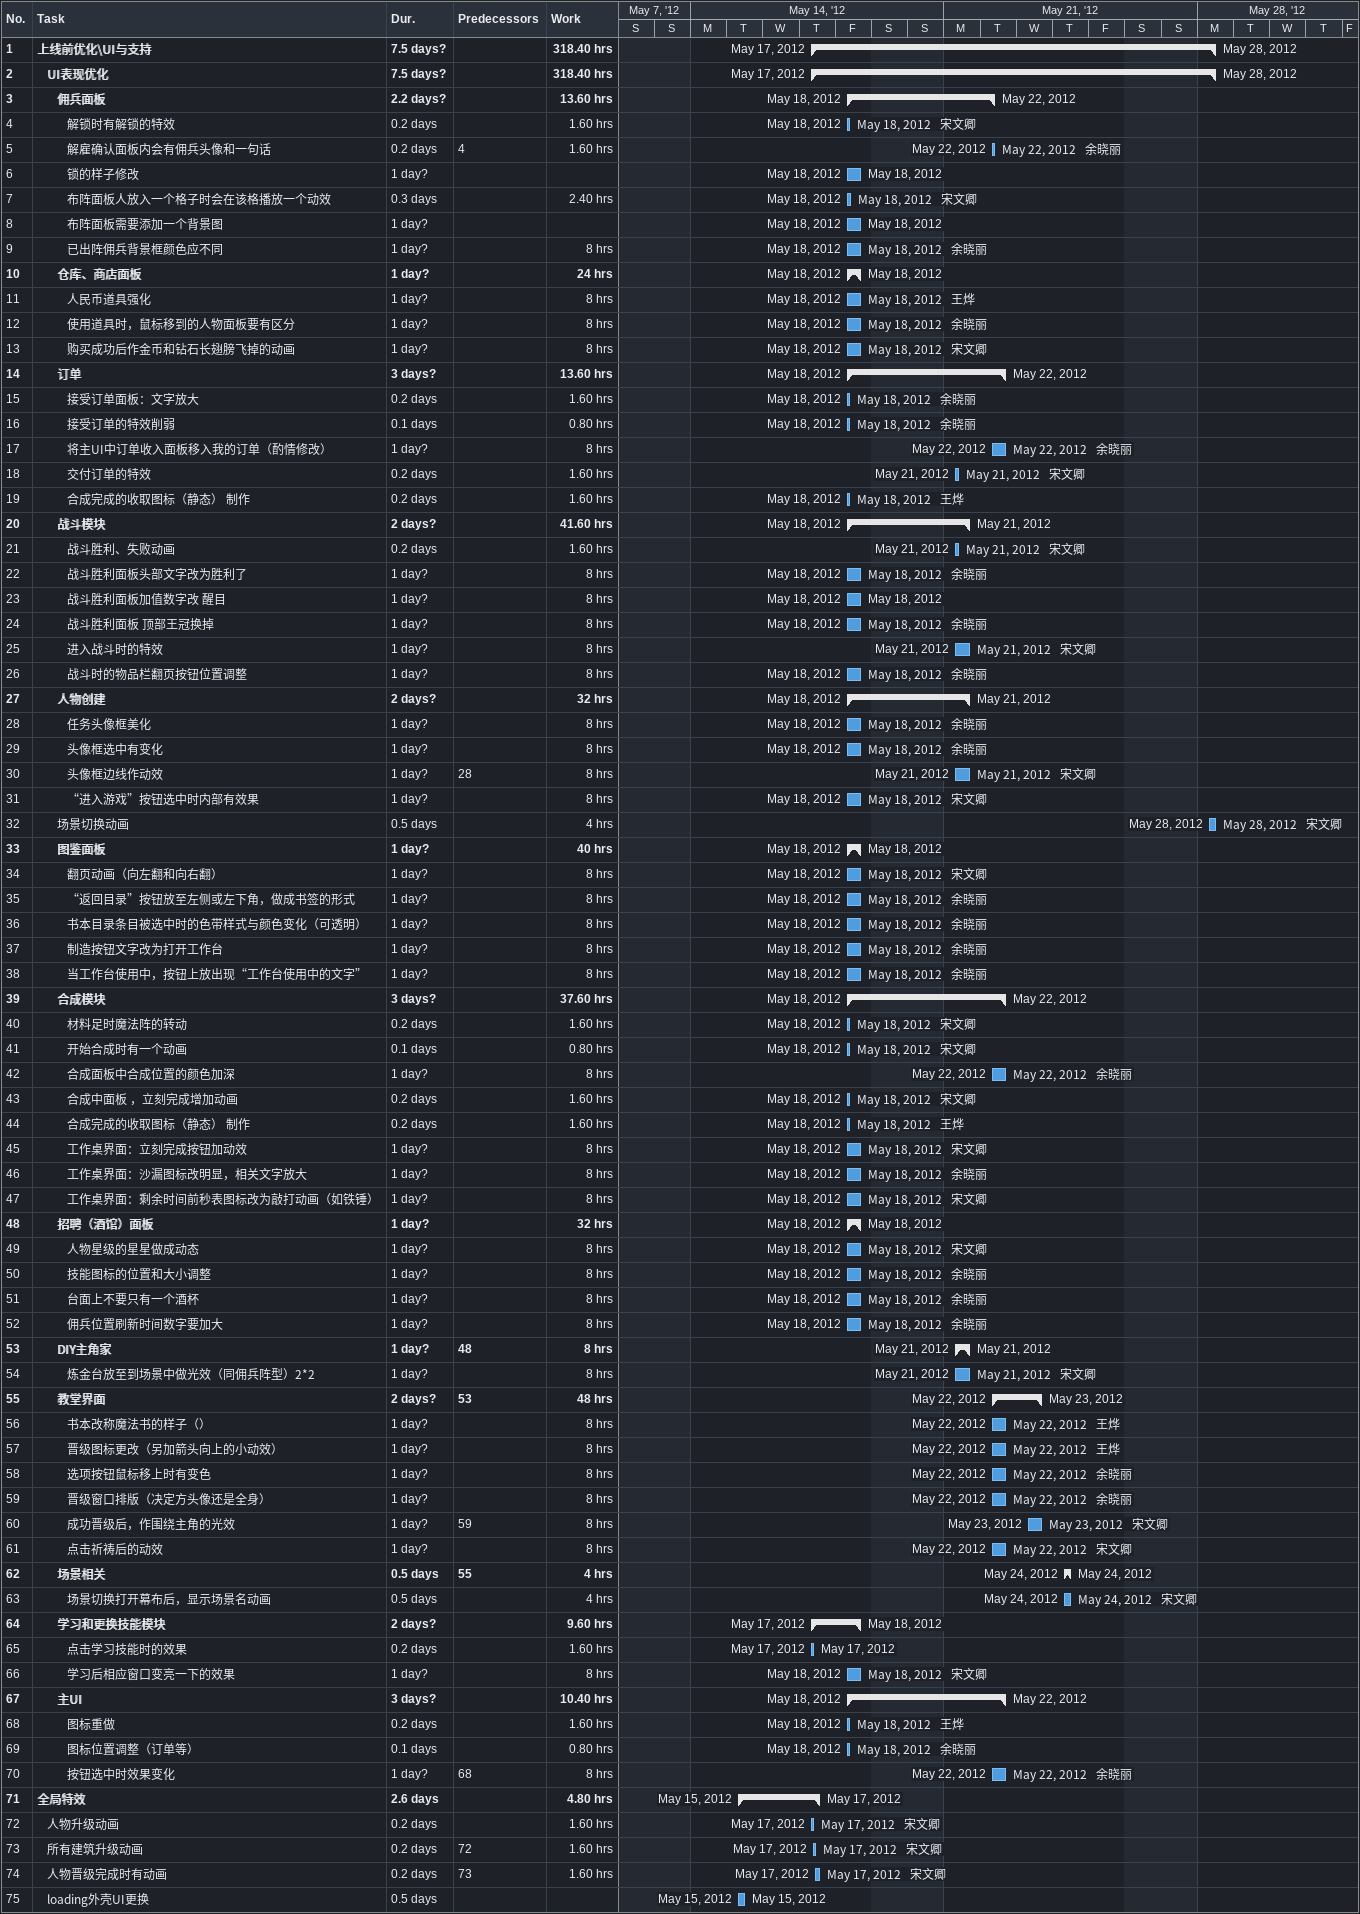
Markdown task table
| ID | Level | Task | Duration | Start | Finish | Predecessors | Resources | Work (h) |
|---|---|---|---|---|---|---|---|---|
| 1 | 1 | **上线前优化\UI与支持** | 7.5d? | 2012-05-17 | 2012-05-28 |  |  | 318.40 |
| 2 | 2 | **UI表现优化** | 7.5d? | 2012-05-17 | 2012-05-28 |  |  | 318.40 |
| 3 | 3 | **佣兵面板** | 2.2d? | 2012-05-18 | 2012-05-22 |  |  | 13.60 |
| 4 | 4 | 解锁时有解锁的特效 | 0.2d | 2012-05-18 | 2012-05-18 |  | 宋文卿 | 1.60 |
| 5 | 4 | 解雇确认面板内会有佣兵头像和一句话 | 0.2d | 2012-05-22 | 2012-05-22 | 4 | 余晓丽 | 1.60 |
| 6 | 4 | 锁的样子修改 | 1d? | 2012-05-18 | 2012-05-18 |  |  |  |
| 7 | 4 | 布阵面板人放入一个格子时会在该格播放一个动效 | 0.3d | 2012-05-18 | 2012-05-18 |  | 宋文卿 | 2.40 |
| 8 | 4 | 布阵面板需要添加一个背景图 | 1d? | 2012-05-18 | 2012-05-18 |  |  |  |
| 9 | 4 | 已出阵佣兵背景框颜色应不同 | 1d? | 2012-05-18 | 2012-05-18 |  | 余晓丽 | 8 |
| 10 | 3 | **仓库、商店面板** | 1d? | 2012-05-18 | 2012-05-18 |  |  | 24 |
| 11 | 4 | 人民币道具强化 | 1d? | 2012-05-18 | 2012-05-18 |  | 王烨 | 8 |
| 12 | 4 | 使用道具时，鼠标移到的人物面板要有区分 | 1d? | 2012-05-18 | 2012-05-18 |  | 余晓丽 | 8 |
| 13 | 4 | 购买成功后作金币和钻石长翅膀飞掉的动画 | 1d? | 2012-05-18 | 2012-05-18 |  | 宋文卿 | 8 |
| 14 | 3 | **订单** | 3d? | 2012-05-18 | 2012-05-22 |  |  | 13.60 |
| 15 | 4 | 接受订单面板：文字放大 | 0.2d | 2012-05-18 | 2012-05-18 |  | 余晓丽 | 1.60 |
| 16 | 4 | 接受订单的特效削弱 | 0.1d | 2012-05-18 | 2012-05-18 |  | 余晓丽 | 0.80 |
| 17 | 4 | 将主UI中订单收入面板移入我的订单（酌情修改） | 1d? | 2012-05-22 | 2012-05-22 |  | 余晓丽 | 8 |
| 18 | 4 | 交付订单的特效 | 0.2d | 2012-05-21 | 2012-05-21 |  | 宋文卿 | 1.60 |
| 19 | 4 | 合成完成的收取图标（静态） 制作 | 0.2d | 2012-05-18 | 2012-05-18 |  | 王烨 | 1.60 |
| 20 | 3 | **战斗模块** | 2d? | 2012-05-18 | 2012-05-21 |  |  | 41.60 |
| 21 | 4 | 战斗胜利、失败动画 | 0.2d | 2012-05-21 | 2012-05-21 |  | 宋文卿 | 1.60 |
| 22 | 4 | 战斗胜利面板头部文字改为胜利了 | 1d? | 2012-05-18 | 2012-05-18 |  | 余晓丽 | 8 |
| 23 | 4 | 战斗胜利面板加值数字改 醒目 | 1d? | 2012-05-18 | 2012-05-18 |  |  | 8 |
| 24 | 4 | 战斗胜利面板 顶部王冠换掉 | 1d? | 2012-05-18 | 2012-05-18 |  | 余晓丽 | 8 |
| 25 | 4 | 进入战斗时的特效 | 1d? | 2012-05-21 | 2012-05-21 |  | 宋文卿 | 8 |
| 26 | 4 | 战斗时的物品栏翻页按钮位置调整 | 1d? | 2012-05-18 | 2012-05-18 |  | 余晓丽 | 8 |
| 27 | 3 | **人物创建** | 2d? | 2012-05-18 | 2012-05-21 |  |  | 32 |
| 28 | 4 | 任务头像框美化 | 1d? | 2012-05-18 | 2012-05-18 |  | 余晓丽 | 8 |
| 29 | 4 | 头像框选中有变化 | 1d? | 2012-05-18 | 2012-05-18 |  | 余晓丽 | 8 |
| 30 | 4 | 头像框边线作动效 | 1d? | 2012-05-21 | 2012-05-21 | 28 | 宋文卿 | 8 |
| 31 | 4 | “进入游戏”按钮选中时内部有效果 | 1d? | 2012-05-18 | 2012-05-18 |  | 宋文卿 | 8 |
| 32 | 3 | 场景切换动画 | 0.5d | 2012-05-28 | 2012-05-28 |  | 宋文卿 | 4 |
| 33 | 3 | **图鉴面板** | 1d? | 2012-05-18 | 2012-05-18 |  |  | 40 |
| 34 | 4 | 翻页动画（向左翻和向右翻） | 1d? | 2012-05-18 | 2012-05-18 |  | 宋文卿 | 8 |
| 35 | 4 | “返回目录”按钮放至左侧或左下角，做成书签的形式 | 1d? | 2012-05-18 | 2012-05-18 |  | 余晓丽 | 8 |
| 36 | 4 | 书本目录条目被选中时的色带样式与颜色变化（可透明） | 1d? | 2012-05-18 | 2012-05-18 |  | 余晓丽 | 8 |
| 37 | 4 | 制造按钮文字改为打开工作台 | 1d? | 2012-05-18 | 2012-05-18 |  | 余晓丽 | 8 |
| 38 | 4 | 当工作台使用中，按钮上放出现“工作台使用中的文字” | 1d? | 2012-05-18 | 2012-05-18 |  | 余晓丽 | 8 |
| 39 | 3 | **合成模块** | 3d? | 2012-05-18 | 2012-05-22 |  |  | 37.60 |
| 40 | 4 | 材料足时魔法阵的转动 | 0.2d | 2012-05-18 | 2012-05-18 |  | 宋文卿 | 1.60 |
| 41 | 4 | 开始合成时有一个动画 | 0.1d | 2012-05-18 | 2012-05-18 |  | 宋文卿 | 0.80 |
| 42 | 4 | 合成面板中合成位置的颜色加深 | 1d? | 2012-05-22 | 2012-05-22 |  | 余晓丽 | 8 |
| 43 | 4 | 合成中面板 ，立刻完成增加动画 | 0.2d | 2012-05-18 | 2012-05-18 |  | 宋文卿 | 1.60 |
| 44 | 4 | 合成完成的收取图标（静态） 制作 | 0.2d | 2012-05-18 | 2012-05-18 |  | 王烨 | 1.60 |
| 45 | 4 | 工作桌界面：立刻完成按钮加动效 | 1d? | 2012-05-18 | 2012-05-18 |  | 宋文卿 | 8 |
| 46 | 4 | 工作桌界面：沙漏图标改明显，相关文字放大 | 1d? | 2012-05-18 | 2012-05-18 |  | 余晓丽 | 8 |
| 47 | 4 | 工作桌界面：剩余时间前秒表图标改为敲打动画（如铁锤） | 1d? | 2012-05-18 | 2012-05-18 |  | 宋文卿 | 8 |
| 48 | 3 | **招聘（酒馆）面板** | 1d? | 2012-05-18 | 2012-05-18 |  |  | 32 |
| 49 | 4 | 人物星级的星星做成动态 | 1d? | 2012-05-18 | 2012-05-18 |  | 宋文卿 | 8 |
| 50 | 4 | 技能图标的位置和大小调整 | 1d? | 2012-05-18 | 2012-05-18 |  | 余晓丽 | 8 |
| 51 | 4 | 台面上不要只有一个酒杯 | 1d? | 2012-05-18 | 2012-05-18 |  | 余晓丽 | 8 |
| 52 | 4 | 佣兵位置刷新时间数字要加大 | 1d? | 2012-05-18 | 2012-05-18 |  | 余晓丽 | 8 |
| 53 | 3 | **DIY主角家** | 1d? | 2012-05-21 | 2012-05-21 | 48 |  | 8 |
| 54 | 4 | 炼金台放至到场景中做光效（同佣兵阵型）2*2 | 1d? | 2012-05-21 | 2012-05-21 |  | 宋文卿 | 8 |
| 55 | 3 | **教堂界面** | 2d? | 2012-05-22 | 2012-05-23 | 53 |  | 48 |
| 56 | 4 | 书本改称魔法书的样子（） | 1d? | 2012-05-22 | 2012-05-22 |  | 王烨 | 8 |
| 57 | 4 | 晋级图标更改（另加箭头向上的小动效） | 1d? | 2012-05-22 | 2012-05-22 |  | 王烨 | 8 |
| 58 | 4 | 选项按钮鼠标移上时有变色 | 1d? | 2012-05-22 | 2012-05-22 |  | 余晓丽 | 8 |
| 59 | 4 | 晋级窗口排版（决定方头像还是全身） | 1d? | 2012-05-22 | 2012-05-22 |  | 余晓丽 | 8 |
| 60 | 4 | 成功晋级后，作围绕主角的光效 | 1d? | 2012-05-23 | 2012-05-23 | 59 | 宋文卿 | 8 |
| 61 | 4 | 点击祈祷后的动效 | 1d? | 2012-05-22 | 2012-05-22 |  | 宋文卿 | 8 |
| 62 | 3 | **场景相关** | 0.5d | 2012-05-24 | 2012-05-24 | 55 |  | 4 |
| 63 | 4 | 场景切换打开幕布后，显示场景名动画 | 0.5d | 2012-05-24 | 2012-05-24 |  | 宋文卿 | 4 |
| 64 | 3 | **学习和更换技能模块** | 2d? | 2012-05-17 | 2012-05-18 |  |  | 9.60 |
| 65 | 4 | 点击学习技能时的效果 | 0.2d | 2012-05-17 | 2012-05-17 |  |  | 1.60 |
| 66 | 4 | 学习后相应窗口变亮一下的效果 | 1d? | 2012-05-18 | 2012-05-18 |  | 宋文卿 | 8 |
| 67 | 3 | **主UI** | 3d? | 2012-05-18 | 2012-05-22 |  |  | 10.40 |
| 68 | 4 | 图标重做 | 0.2d | 2012-05-18 | 2012-05-18 |  | 王烨 | 1.60 |
| 69 | 4 | 图标位置调整（订单等） | 0.1d | 2012-05-18 | 2012-05-18 |  | 余晓丽 | 0.80 |
| 70 | 4 | 按钮选中时效果变化 | 1d? | 2012-05-22 | 2012-05-22 | 68 | 余晓丽 | 8 |
| 71 | 1 | **全局特效** | 2.6d | 2012-05-15 | 2012-05-17 |  |  | 4.80 |
| 72 | 2 | 人物升级动画 | 0.2d | 2012-05-17 | 2012-05-17 |  | 宋文卿 | 1.60 |
| 73 | 2 | 所有建筑升级动画 | 0.2d | 2012-05-17 | 2012-05-17 | 72 | 宋文卿 | 1.60 |
| 74 | 2 | 人物晋级完成时有动画 | 0.2d | 2012-05-17 | 2012-05-17 | 73 | 宋文卿 | 1.60 |
| 75 | 2 | loading外壳UI更换 | 0.5d | 2012-05-15 | 2012-05-15 |  |  |  |
